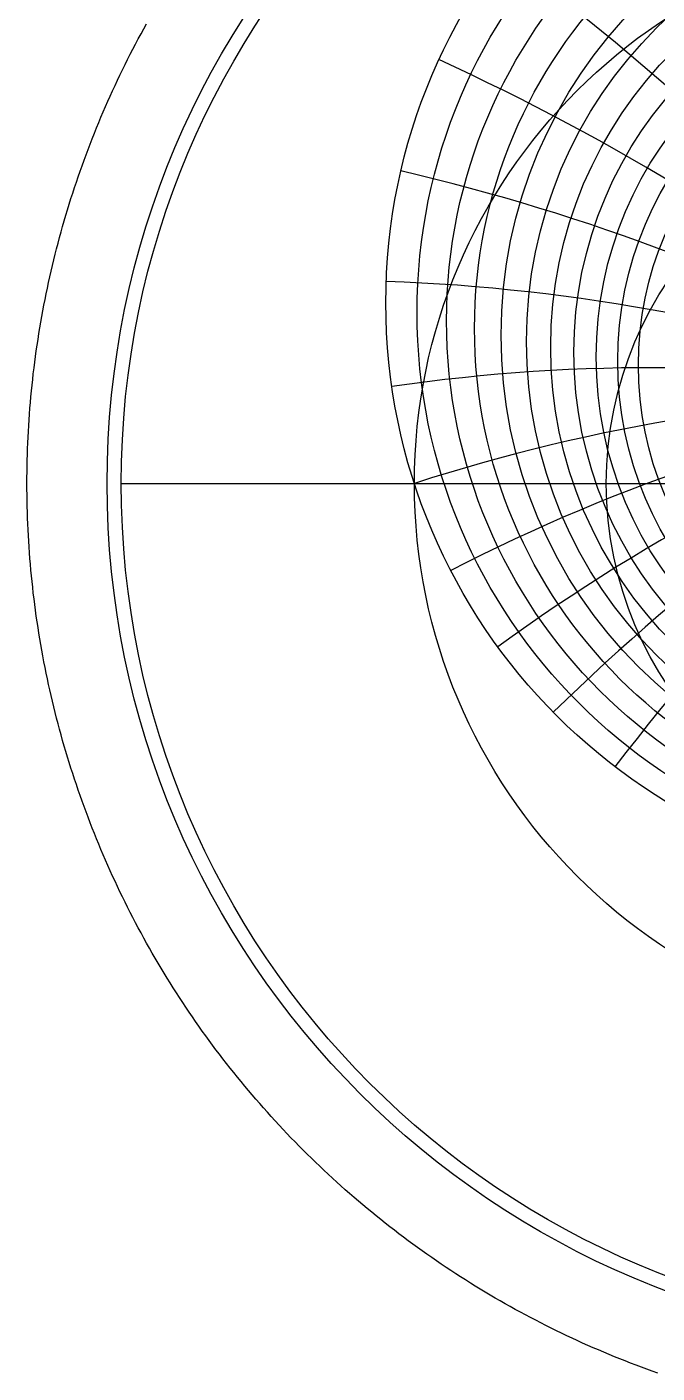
# Model space of a CAD drawing. Header units: millimetres. Extents: x -88 to 88, y -88 to 114.
# Drawn here: x -88 to -29.2, y -83 to 42.6 of the extents above; entities that cross this region are included whole.
import ezdxf

# ---------------------------------------------------------------- set-up
doc = ezdxf.new("R2010")
doc.units = ezdxf.units.MM
for name, color, linetype in [('CUT_OUTER', 1, 'Continuous'), ('ENGRAVE', 7, 'Continuous'), ('ENGRAVE_FINE', 8, 'Continuous'), ('GUIDE', 3, 'Continuous')]:
    doc.layers.add(name, color=color, linetype=linetype)

msp = doc.modelspace()

# ---------------------------------------------------------------- linework, layer by layer
at = {"layer": 'CUT_OUTER'}
msp.add_lwpolyline([(-29.1374, -83.0362), (-29.6463, -82.8559), (-30.1541, -82.6724), (-30.6608, -82.4858), (-31.1664, -82.2961), (-31.6708, -82.1034), (-32.1739, -81.9075), (-32.6759, -81.7085), (-33.1767, -81.5065), (-33.6761, -81.3014), (-34.1744, -81.0932), (-34.6713, -80.882), (-35.1669, -80.6678), (-35.6612, -80.4505), (-36.1542, -80.2301), (-36.6458, -80.0068), (-37.136, -79.7804), (-37.6248, -79.5511), (-38.1123, -79.3187), (-38.5982, -79.0834), (-39.0827, -78.845), (-39.5658, -78.6037), (-40.0474, -78.3595), (-40.5274, -78.1123), (-41.0059, -77.8621), (-41.4829, -77.6091), (-41.9583, -77.3531), (-42.4322, -77.0942), (-42.9044, -76.8324), (-43.375, -76.5677), (-43.844, -76.3001), (-44.3114, -76.0296), (-44.7771, -75.7563), (-45.241, -75.4801), (-45.7033, -75.2011), (-46.1639, -74.9193), (-46.6227, -74.6346), (-47.0798, -74.3471), (-47.5351, -74.0568), (-47.9886, -73.7638), (-48.4403, -73.4679), (-48.8902, -73.1693), (-49.3382, -72.868), (-49.7844, -72.5639), (-50.2287, -72.257), (-50.6711, -71.9475), (-51.1116, -71.6352), (-51.5502, -71.3202), (-51.9869, -71.0026), (-52.4215, -70.6823), (-52.8543, -70.3593), (-53.285, -70.0336), (-53.7137, -69.7054), (-54.1404, -69.3745), (-54.565, -69.041), (-54.9876, -68.7049), (-55.4082, -68.3662), (-55.8266, -68.0249), (-56.243, -67.6811), (-56.6572, -67.3347), (-57.0693, -66.9858), (-57.4792, -66.6344), (-57.887, -66.2804), (-58.2926, -65.924), (-58.696, -65.5651), (-59.0972, -65.2037), (-59.4962, -64.8399), (-59.8929, -64.4736), (-60.2874, -64.1049), (-60.6796, -63.7337), (-61.0695, -63.3602), (-61.4571, -62.9843), (-61.8424, -62.606), (-62.2254, -62.2254), (-62.606, -61.8424), (-62.9843, -61.4571), (-63.3602, -61.0695), (-63.7337, -60.6796), (-64.1049, -60.2874), (-64.4736, -59.8929), (-64.8399, -59.4962), (-65.2037, -59.0972), (-65.5651, -58.696), (-65.924, -58.2926), (-66.2804, -57.887), (-66.6344, -57.4792), (-66.9858, -57.0693), (-67.3347, -56.6572), (-67.6811, -56.243), (-68.0249, -55.8266), (-68.3662, -55.4082), (-68.7049, -54.9876), (-69.041, -54.565), (-69.3745, -54.1404), (-69.7054, -53.7137), (-70.0336, -53.285), (-70.3593, -52.8543), (-70.6823, -52.4215), (-71.0026, -51.9869), (-71.3202, -51.5502), (-71.6352, -51.1116), (-71.9475, -50.6711), (-72.257, -50.2287), (-72.5639, -49.7844), (-72.868, -49.3382), (-73.1693, -48.8902), (-73.4679, -48.4403), (-73.7638, -47.9886), (-74.0568, -47.5351), (-74.3471, -47.0798), (-74.6346, -46.6227), (-74.9193, -46.1639), (-75.2011, -45.7033), (-75.4801, -45.241), (-75.7563, -44.7771), (-76.0296, -44.3114), (-76.3001, -43.844), (-76.5677, -43.375), (-76.8324, -42.9044), (-77.0942, -42.4322), (-77.3531, -41.9583), (-77.6091, -41.4829), (-77.8621, -41.0059), (-78.1123, -40.5274), (-78.3595, -40.0474), (-78.6037, -39.5658), (-78.845, -39.0827), (-79.0834, -38.5982), (-79.3187, -38.1123), (-79.5511, -37.6248), (-79.7804, -37.136), (-80.0068, -36.6458), (-80.2301, -36.1542), (-80.4505, -35.6612), (-80.6678, -35.1669), (-80.882, -34.6713), (-81.0932, -34.1744), (-81.3014, -33.6761), (-81.5065, -33.1767), (-81.7085, -32.6759), (-81.9075, -32.1739), (-82.1034, -31.6708), (-82.2961, -31.1664), (-82.4858, -30.6608), (-82.6724, -30.1541), (-82.8559, -29.6463), (-83.0362, -29.1374), (-83.2134, -28.6273), (-83.3875, -28.1162), (-83.5585, -27.604), (-83.7263, -27.0908), (-83.8909, -26.5765), (-84.0524, -26.0613), (-84.2107, -25.5451), (-84.3659, -25.0279), (-84.5179, -24.5097), (-84.6667, -23.9907), (-84.8123, -23.4707), (-84.9547, -22.9499), (-85.0939, -22.4282), (-85.2299, -21.9056), (-85.3628, -21.3823), (-85.4923, -20.8581), (-85.6187, -20.3331), (-85.7419, -19.8074), (-85.8618, -19.2809), (-85.9785, -18.7537), (-86.0919, -18.2258), (-86.2021, -17.6972), (-86.3091, -17.1679), (-86.4128, -16.638), (-86.5133, -16.1075), (-86.6105, -15.5764), (-86.7044, -15.0446), (-86.7951, -14.5124), (-86.8825, -13.9795), (-86.9667, -13.4462), (-87.0475, -12.9123), (-87.1251, -12.3779), (-87.1994, -11.8431), (-87.2705, -11.3078), (-87.3382, -10.7721), (-87.4027, -10.236), (-87.4638, -9.6996), (-87.5217, -9.1627), (-87.5763, -8.6255), (-87.6275, -8.088), (-87.6755, -7.5502), (-87.7202, -7.0121), (-87.7616, -6.4737), (-87.7996, -5.9351), (-87.8344, -5.3962), (-87.8659, -4.8572), (-87.894, -4.318), (-87.9188, -3.7786), (-87.9404, -3.239), (-87.9586, -2.6994), (-87.9735, -2.1596), (-87.9851, -1.6198), (-87.9934, -1.0799), (-87.9983, -0.54), (-88, 0), (-87.9983, 0.54), (-87.9934, 1.0799), (-87.9851, 1.6198), (-87.9735, 2.1596), (-87.9586, 2.6994), (-87.9404, 3.239), (-87.9188, 3.7786), (-87.894, 4.318), (-87.8659, 4.8572), (-87.8344, 5.3962), (-87.7996, 5.9351), (-87.7616, 6.4737), (-87.7202, 7.0121), (-87.6755, 7.5502), (-87.6275, 8.088), (-87.5763, 8.6255), (-87.5217, 9.1627), (-87.4638, 9.6996), (-87.4027, 10.236), (-87.3382, 10.7721), (-87.2705, 11.3078), (-87.1994, 11.8431), (-87.1251, 12.3779), (-87.0475, 12.9123), (-86.9667, 13.4462), (-86.8825, 13.9795), (-86.7951, 14.5124), (-86.7044, 15.0446), (-86.6105, 15.5764), (-86.5133, 16.1075), (-86.4128, 16.638), (-86.3091, 17.1679), (-86.2021, 17.6972), (-86.0919, 18.2258), (-85.9785, 18.7537), (-85.8618, 19.2809), (-85.7419, 19.8074), (-85.6187, 20.3331), (-85.4923, 20.8581), (-85.3628, 21.3823), (-85.2299, 21.9056), (-85.0939, 22.4282), (-84.9547, 22.9499), (-84.8123, 23.4707), (-84.6667, 23.9907), (-84.5179, 24.5097), (-84.3659, 25.0279), (-84.2107, 25.5451), (-84.0524, 26.0613), (-83.8909, 26.5765), (-83.7263, 27.0908), (-83.5585, 27.604), (-83.3875, 28.1162), (-83.2134, 28.6273), (-83.0362, 29.1374), (-82.8559, 29.6463), (-82.6724, 30.1541), (-82.4858, 30.6608), (-82.2961, 31.1664), (-82.1034, 31.6708), (-81.9075, 32.1739), (-81.7085, 32.6759), (-81.5065, 33.1767), (-81.3014, 33.6761), (-81.0932, 34.1744), (-80.882, 34.6713), (-80.6678, 35.1669), (-80.4505, 35.6612), (-80.2301, 36.1542), (-80.0068, 36.6458), (-79.7804, 37.136), (-79.5511, 37.6248), (-79.3187, 38.1123), (-79.0834, 38.5982), (-78.845, 39.0827), (-78.6037, 39.5658), (-78.3595, 40.0474), (-78.1123, 40.5274), (-77.8621, 41.0059), (-77.6091, 41.4829), (-77.3531, 41.9583), (-77.0942, 42.4322), (-76.8324, 42.9044)], dxfattribs=at)
at = {"layer": 'ENGRAVE'}
msp.add_lwpolyline([(-79.2, 0), (79.2, 0)], dxfattribs=at)
for centre, radius in [((0, 0), 79.2), ((0, 16.845), 54.5115), ((0, 13.2415), 41.3902), ((0, 0), 51.8435), ((0, 11.0406), 30.9414), ((0, 0), 33.9362)]:
    msp.add_circle(centre, radius, dxfattribs=at)
msp.add_arc((0, -159.5578), 167.769, 72, 108, dxfattribs=at)
msp.add_arc((0, -159.5578), 167.769, 72, 108, dxfattribs=at)
at = {"layer": 'ENGRAVE_FINE'}
for centre, radius in [((0, 15.9664), 51.5974), ((0, 15.1769), 48.8445), ((0, 14.4656), 46.2353), ((0, 13.8231), 43.7549), ((0, 12.714), 39.1295), ((0, 12.2348), 36.9628), ((0, 11.7989), 34.8811), ((0, 11.4021), 32.8764)]:
    msp.add_circle(centre, radius, dxfattribs=at)
for centre, radius, start, end in [((-290.5845, -159.5578), 335.5381, 22.032702, 40.487991), ((-290.5845, -159.5578), 335.5381, 22.032702, 40.487991), ((-199.9393, -159.5578), 261.0023, 29.62447, 53.218263), ((-199.9393, -159.5578), 261.0023, 29.62447, 53.218263), ((-140.7749, -159.5578), 219.0069, 37.431974, 65.38611), ((-140.7749, -159.5578), 219.0069, 37.431974, 65.38611), ((140.7749, -159.5578), 219.0069, 114.61389, 142.568026), ((140.7749, -159.5578), 219.0069, 114.61389, 142.568026), ((-96.8615, -159.5578), 193.723, 45.513129, 76.945134), ((-96.8615, -159.5578), 193.723, 45.513129, 76.945134), ((96.8615, -159.5578), 193.723, 103.054866, 134.486871), ((96.8615, -159.5578), 193.723, 103.054866, 134.486871), ((-61.0629, -159.5578), 178.5361, 53.927662, 87.885106), ((-61.0629, -159.5578), 178.5361, 53.927662, 87.885106), ((61.0629, -159.5578), 178.5361, 92.114894, 126.072338), ((61.0629, -159.5578), 178.5361, 92.114894, 126.072338), ((-29.5822, -159.5578), 170.3571, 62.736443, 98.224064), ((-29.5822, -159.5578), 170.3571, 62.736443, 98.224064), ((29.5822, -159.5578), 170.3571, 81.775936, 117.263557), ((29.5822, -159.5578), 170.3571, 81.775936, 117.263557)]:
    msp.add_arc(centre, radius, start, end, dxfattribs=at)
at = {"layer": 'GUIDE'}
msp.add_circle((0, 0), 80.52, dxfattribs=at)

doc.saveas('drawing.dxf')
